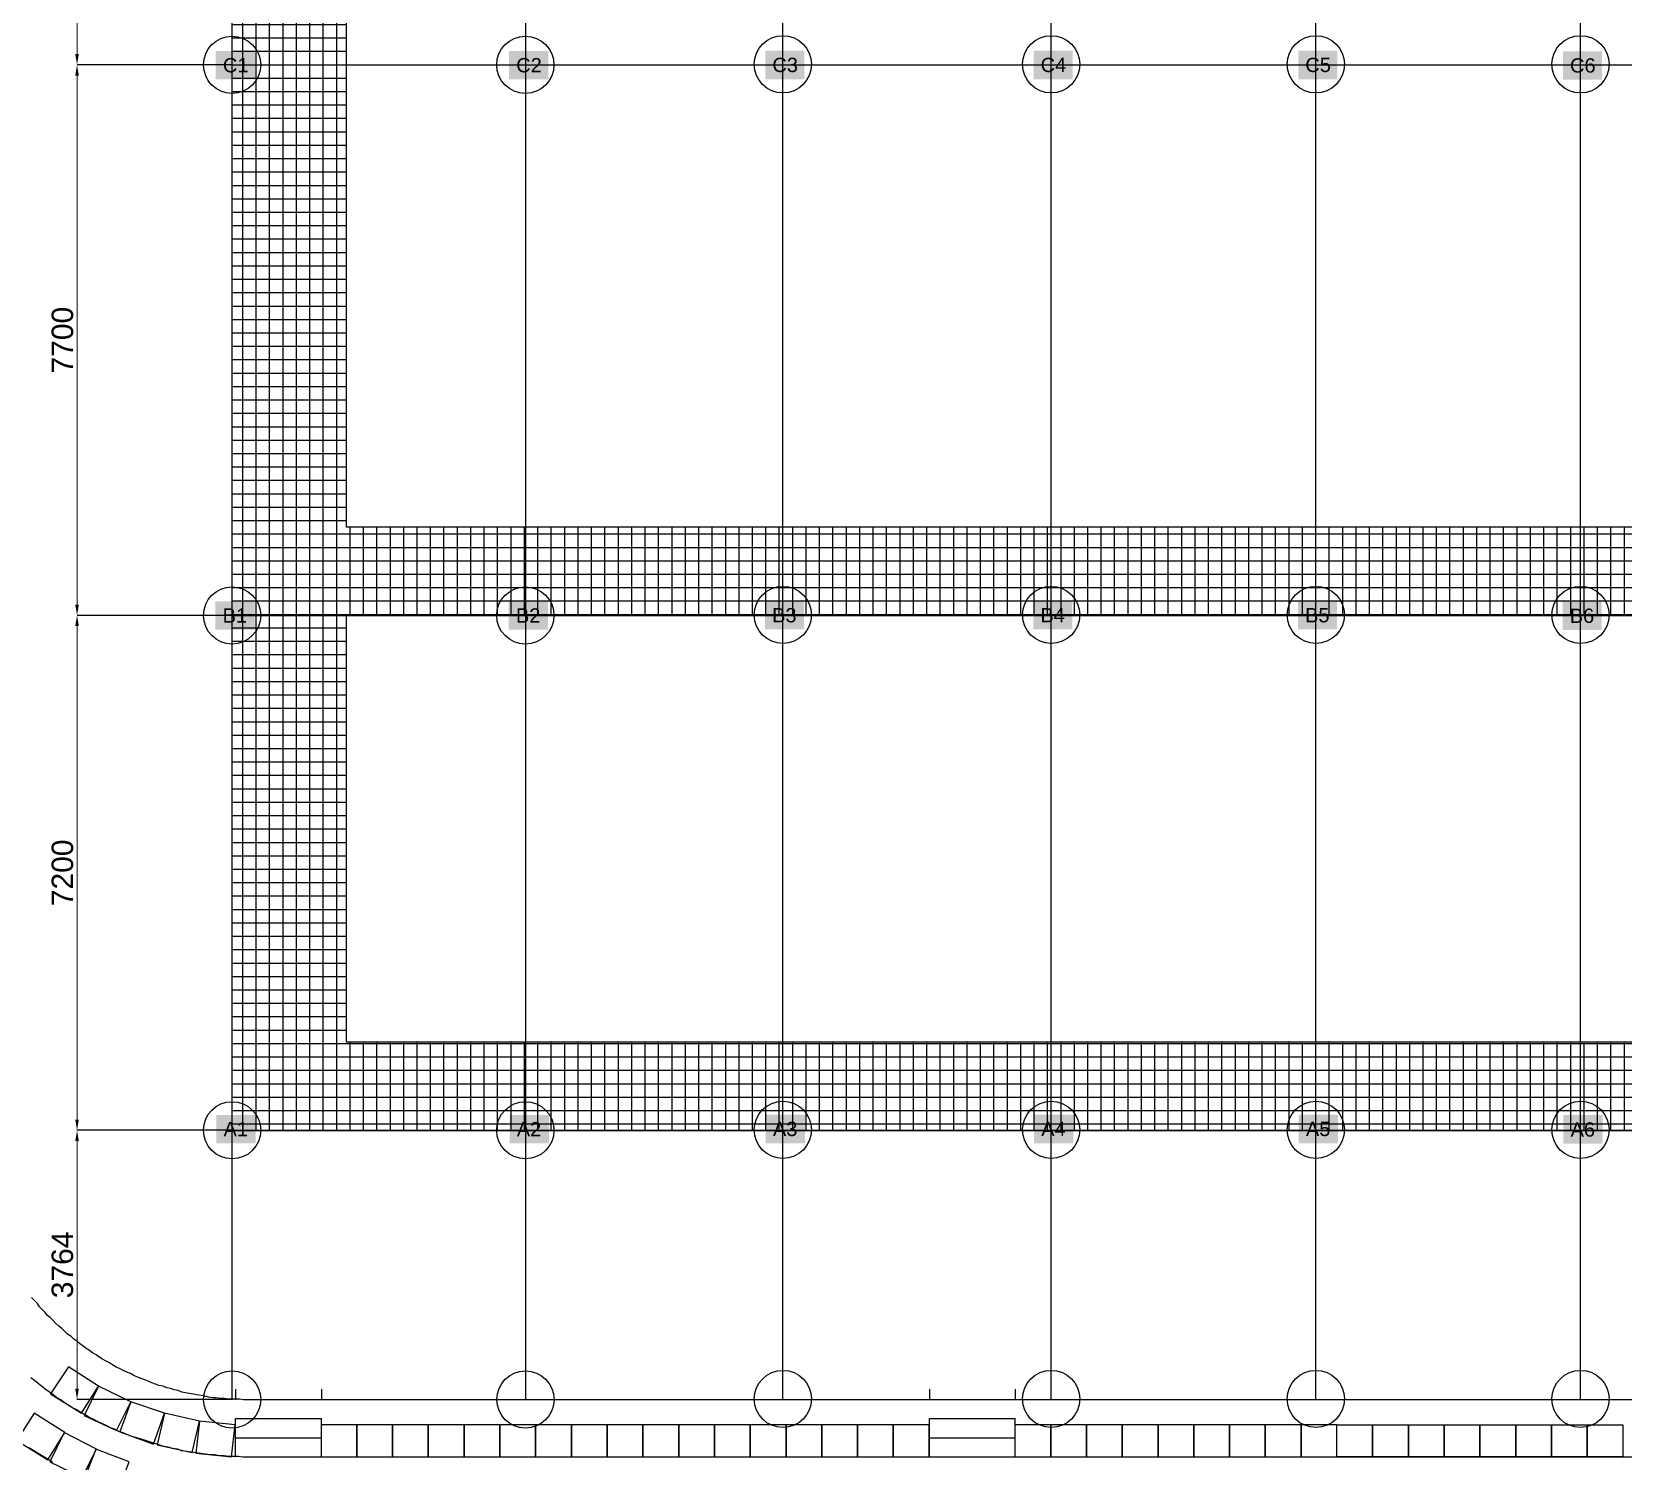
# Model space of a CAD drawing. Header units: millimetres. Extents: x -30921 to 91963, y -65754 to 26853.
# Drawn here: x -17949 to 4296, y -54757 to -34769 of the extents above; entities that cross this region are included whole.
import ezdxf

# ---------------------------------------------------------------- set-up
doc = ezdxf.new("R2010")
doc.units = ezdxf.units.MM
doc.header["$LTSCALE"] = 0.1
doc.header["$MEASUREMENT"] = 0
doc.layers.get('Defpoints').update_dxf_attribs({"linetype": 'CONTINUOUS'})
for name, color, linetype in [('GRADIN ESCALIER', 7, 'CONTINUOUS'), ('GRADINS_FIXES_BAS', 7, 'CONTINUOUS'), ('LOADIST POINTS_ACCROCHES', 7, 'CONTINUOUS'), ('LOADIST POINTS_ACCROCHES_nom', 7, 'CONTINUOUS'), ('SALLE PASSERELLE', 8, 'CONTINUOUS'), ('SALLE PTRES_FACE__LOINTAIN', 100, 'CONTINUOUS'), ('SALLE PTRES_JARDIN_COUR', 90, 'CONTINUOUS')]:
    doc.layers.add(name, color=color, linetype=linetype)
doc.layers.add('LOADIST COTATIONS', color=6, linetype='CONTINUOUS', lineweight=20)
doc.styles.add('Century Gothic (italic)', font='arial.ttf')
doc.styles.get("Standard").update_dxf_attribs({"font": 'ARIALUNI.TTF'})
doc.dimstyles.new('COTATIONS', dxfattribs={"dimtxt": 300, "dimasz": 150, "dimexe": 0.18, "dimexo": 0.0625, "dimgap": 50, "dimtad": 1, "dimdec": 0, "dimzin": 0, "dimdsep": 46, "dimtxsty": 'Century Gothic (italic)', "dimcen": 0.09, "dimclrd": 256, "dimclre": 256, "dimclrt": 256, "dimadec": 0, "dimazin": 0, "dimtfac": 1, "dimtdec": 0, "dimtofl": 0, "dimtmove": 2, "dimatfit": 3, "dimfxl": 0.18, "dimtfillclr": 2, "dimtolj": 1, "dimtzin": 0, "dimlwd": -1, "dimarcsym": 0})

# ---------------------------------------------------------------- blocks, each defined once
blk = doc.blocks.new('*D7')
at = {"layer": 'Defpoints', "color": 0, "linetype": 'Continuous', "transparency": 16777216}
for p in [(-17317, -27980), (-15150, -27980), (-15150, -35230)]:
    blk.add_point(p, dxfattribs=at)
at = {"layer": 'LOADIST COTATIONS', "linetype": 'Continuous', "lineweight": -2, "transparency": 16777216}
for p, q in [((-15150, -27980), (-17317, -27980)), ((-15150, -35230), (-17317, -35230))]:
    blk.add_line(p, q, dxfattribs=at)
at = {"layer": 'LOADIST COTATIONS', "transparency": 16777216}
blk.add_line((-17317, -35080), (-17317, -28130), dxfattribs=at)
at = {"layer": 'LOADIST COTATIONS', "linetype": 'Continuous', "transparency": 16777216}
for points in [[(-17342, -28130), (-17292, -28130), (-17317, -27980)], [(-17342, -35080), (-17292, -35080), (-17317, -35230)]]:
    blk.add_solid(points, dxfattribs=at)
at = {"layer": 'LOADIST COTATIONS', "linetype": 'Continuous', "transparency": 16777216, "insert": (-17520, -31605), "char_height": 300, "attachment_point": 5, "rotation": 90, "style": 'Century Gothic (italic)'}
blk.add_mtext('\\A1;7250', dxfattribs=at)
blk = doc.blocks.new('*D12')
at = {"layer": 'Defpoints', "color": 0, "linetype": 'Continuous', "transparency": 16777216}
for p in [(-15150, -35230), (-17317, -42930), (-15150, -42930)]:
    blk.add_point(p, dxfattribs=at)
at = {"layer": 'LOADIST COTATIONS', "linetype": 'Continuous', "lineweight": -2, "transparency": 16777216}
for p, q in [((-15150, -35230), (-17317, -35230)), ((-15150, -42930), (-17317, -42930))]:
    blk.add_line(p, q, dxfattribs=at)
at = {"layer": 'LOADIST COTATIONS', "transparency": 16777216}
blk.add_line((-17317, -35380), (-17317, -42780), dxfattribs=at)
at = {"layer": 'LOADIST COTATIONS', "linetype": 'Continuous', "transparency": 16777216}
for points in [[(-17342, -35380), (-17292, -35380), (-17317, -35230)], [(-17342, -42780), (-17292, -42780), (-17317, -42930)]]:
    blk.add_solid(points, dxfattribs=at)
at = {"layer": 'LOADIST COTATIONS', "linetype": 'Continuous', "transparency": 16777216, "insert": (-17520, -39080), "char_height": 300, "attachment_point": 5, "rotation": 90, "style": 'Century Gothic (italic)'}
blk.add_mtext('\\A1;7700', dxfattribs=at)
blk = doc.blocks.new('*D13')
at = {"layer": 'Defpoints', "color": 0, "linetype": 'Continuous', "transparency": 16777216}
for p in [(-15150, -42930), (-17317, -50130), (-15150, -50130)]:
    blk.add_point(p, dxfattribs=at)
at = {"layer": 'LOADIST COTATIONS', "linetype": 'Continuous', "lineweight": -2, "transparency": 16777216}
for p, q in [((-15150, -42930), (-17317, -42930)), ((-15150, -50130), (-17317, -50130))]:
    blk.add_line(p, q, dxfattribs=at)
at = {"layer": 'LOADIST COTATIONS', "transparency": 16777216}
blk.add_line((-17317, -43080), (-17317, -49980), dxfattribs=at)
at = {"layer": 'LOADIST COTATIONS', "linetype": 'Continuous', "transparency": 16777216}
for points in [[(-17342, -43080), (-17292, -43080), (-17317, -42930)], [(-17342, -49980), (-17292, -49980), (-17317, -50130)]]:
    blk.add_solid(points, dxfattribs=at)
at = {"layer": 'LOADIST COTATIONS', "linetype": 'Continuous', "transparency": 16777216, "insert": (-17520, -46530), "char_height": 300, "attachment_point": 5, "rotation": 90, "style": 'Century Gothic (italic)'}
blk.add_mtext('\\A1;7200', dxfattribs=at)
blk = doc.blocks.new('*D14')
at = {"layer": 'Defpoints', "color": 0, "linetype": 'Continuous', "transparency": 16777216}
for p in [(-15150, -50130), (-17317, -53894), (-15150, -53894)]:
    blk.add_point(p, dxfattribs=at)
at = {"layer": 'LOADIST COTATIONS', "linetype": 'Continuous', "lineweight": -2, "transparency": 16777216}
for p, q in [((-15150, -50130), (-17318, -50130)), ((-15150, -53894), (-17318, -53894))]:
    blk.add_line(p, q, dxfattribs=at)
at = {"layer": 'LOADIST COTATIONS', "transparency": 16777216}
blk.add_line((-17317, -50280), (-17317, -53744), dxfattribs=at)
at = {"layer": 'LOADIST COTATIONS', "linetype": 'Continuous', "transparency": 16777216}
for points in [[(-17342, -50280), (-17292, -50280), (-17317, -50130)], [(-17342, -53744), (-17292, -53744), (-17317, -53894)]]:
    blk.add_solid(points, dxfattribs=at)
at = {"layer": 'LOADIST COTATIONS', "linetype": 'Continuous', "transparency": 16777216, "insert": (-17521, -52012), "char_height": 300, "attachment_point": 5, "rotation": 90, "style": 'Century Gothic (italic)'}
blk.add_mtext('\\A1;3764', dxfattribs=at)

msp = doc.modelspace()

# ---------------------------------------------------------------- hatches: boundary and pattern name
at = {"layer": 'SALLE PASSERELLE', "linetype": 'Continuous'}
h = msp.add_hatch(dxfattribs=at)
h.set_pattern_fill('ANSI37', color=256, scale=1500, angle=45)
h.set_pattern_definition([(90, (-0.13, 21.72), (-187.5, 3e-14), []), (180, (-0.13, 21.72), (-3e-14, -187.5), [])])
h.paths.add_polyline_path([(13548.215, -41696.439), (-13550.129, -41696.142), (-13550.129, 21.876), (13540.028, 21.562)], flags=16)
h.paths.add_polyline_path([(13548.459, -42936.439), (-13550.129, -42936.142), (-13550.129, -48896.142), (13549.628, -48896.438)], flags=16)
h.paths.add_polyline_path([(-13550.129, 1261.876), (13539.785, 1261.876), (13538.615, 7222.562), (-13550.129, 7222.876)], flags=16)
h.paths.add_polyline_path([(15149.871, -50136.124), (-15150.129, -50136.124), (-15150.129, 8462.876), (15138.371, 8462.876)])

# ---------------------------------------------------------------- linework, layer by layer
at = {"layer": 'GRADIN ESCALIER', "color": 7, "linetype": 'Continuous'}
for p, q in [((-15101.629, -53750.124), (-15101.629, -53900.124)), ((-13901.629, -53750.124), (-13901.629, -53900.124)), ((-5401.629, -53750.124), (-5401.629, -53900.124)), ((-4201.629, -53750.124), (-4201.629, -53900.124)), ((-15101.629, -54160.124), (-13901.629, -54160.124)), ((-15101.629, -54700.124), (-15101.629, -54160.124)), ((-13901.629, -54700.124), (-13901.629, -54160.124)), ((-5401.629, -54160.124), (-4201.629, -54160.124)), ((-5401.629, -54700.124), (-5401.629, -54160.124)), ((-4201.629, -54700.124), (-4201.629, -54160.124)), ((-4201.629, -54700.124), (-4201.629, -54160.124)), ((-15101.629, -54430.124), (-13901.629, -54430.124)), ((-5401.629, -54430.124), (-4201.629, -54430.124))]:
    msp.add_line(p, q, dxfattribs=at)
for points in [[(15028.371, -53900.124), (-14931.629, -53900.124), (-14991.629, -53900.124), (-15041.629, -53890.124), (-15091.629, -53890.124), (-15151.629, -53890.124), (-15201.629, -53890.124), (-15261.629, -53880.124), (-15311.629, -53880.124), (-15371.629, -53870.124), (-15421.629, -53870.124), (-15481.629, -53860.124), (-15531.629, -53850.124), (-15581.629, -53840.124), (-15641.629, -53830.124), (-15691.629, -53820.124), (-15751.629, -53810.124), (-15801.629, -53800.124), (-15851.629, -53790.124), (-15901.629, -53770.124), (-15961.629, -53760.124), (-16011.629, -53740.124), (-16061.629, -53730.124), (-16111.629, -53710.124), (-16171.629, -53700.124), (-16221.629, -53680.124), (-16271.629, -53660.124), (-16321.629, -53640.124), (-16371.629, -53620.124), (-16421.628, -53600.124), (-16471.628, -53580.124), (-16521.629, -53560.124), (-16571.629, -53530.124), (-16621.629, -53510.124), (-16671.628, -53490.124), (-16721.629, -53460.124), (-16771.629, -53440.124), (-16821.629, -53410.124), (-16861.629, -53380.124), (-16911.629, -53360.124), (-16961.629, -53330.124), (-17011.628, -53300.124), (-17051.629, -53270.124), (-17101.629, -53240.124), (-17141.629, -53210.124), (-17191.628, -53180.124), (-17231.629, -53150.124), (-17281.629, -53110.124), (-17321.629, -53080.124), (-17361.629, -53050.124), (-17401.628, -53010.124), (-17451.628, -52980.124), (-17491.628, -52940.124), (-17531.629, -52900.124), (-17571.629, -52870.124), (-17611.629, -52830.124), (-17651.628, -52790.124), (-17691.628, -52750.124), (-17731.629, -52720.124), (-17761.628, -52680.124), (-17801.629, -52640.124), (-17841.629, -52600.124), (-17871.629, -52550.124), (-17911.629, -52510.124), (-17951.628, -52470.124)], [(15028.371, -54700.124), (-14931.629, -54700.124), (-15001.629, -54700.124), (-15061.629, -54690.124), (-15131.629, -54690.124), (-15191.629, -54690.124), (-15261.629, -54680.124), (-15331.629, -54680.124), (-15391.629, -54670.124), (-15461.629, -54670.124), (-15521.629, -54660.124), (-15591.629, -54650.124), (-15651.629, -54640.124), (-15721.629, -54630.124), (-15781.629, -54620.124), (-15851.629, -54610.124), (-15911.629, -54590.124), (-15981.629, -54580.124), (-16041.629, -54560.124), (-16101.629, -54550.124), (-16171.629, -54530.124), (-16231.629, -54510.124), (-16291.629, -54490.124), (-16361.629, -54470.124), (-16421.628, -54450.124), (-16481.629, -54430.124), (-16551.629, -54410.124), (-16611.629, -54390.124), (-16671.628, -54360.124), (-16731.629, -54340.124), (-16791.628, -54310.124), (-16851.628, -54290.124), (-16911.629, -54260.124), (-16971.628, -54230.124), (-17031.629, -54200.124), (-17091.629, -54170.124), (-17151.628, -54140.124), (-17201.629, -54110.124), (-17261.629, -54080.124), (-17321.629, -54040.124), (-17381.628, -54010.124), (-17431.629, -53980.124), (-17491.628, -53940.124), (-17541.628, -53900.124), (-17601.628, -53870.124), (-17651.628, -53830.124), (-17701.628, -53790.124), (-17761.628, -53750.124), (-17811.629, -53710.124), (-17861.629, -53670.124), (-17911.629, -53630.124), (-17961.629, -53590.124)], [(-17661.629, -54770.124), (-17731.629, -54730.124), (-17791.628, -54690.124), (-17861.629, -54650.124), (-17921.628, -54610.124), (-17991.628, -54570.124)]]:
    msp.add_lwpolyline(points, dxfattribs=at)
at = {"layer": 'GRADINS_FIXES_BAS', "color": 7, "linetype": 'Continuous'}
for points in [[(-17256.628, -54087.124), (-17016.629, -53707.124), (-17436.628, -53437.124), (-17686.629, -53817.124)], [(-16766.629, -54327.124), (-16566.628, -53927.124), (-17016.629, -53707.124), (-17216.629, -54117.124)], [(-16246.629, -54517.124), (-16096.629, -54087.124), (-16566.628, -53927.124), (-16716.629, -54347.124)], [(-17726.629, -54737.124), (-17486.629, -54357.124), (-17916.628, -54087.124), (-18156.629, -54467.124)], [(-15706.629, -54637.124), (-15606.629, -54197.124), (-16096.629, -54087.124), (-16196.629, -54527.124)], [(-15156.629, -54697.124), (-15106.629, -54247.124), (-15606.629, -54197.124), (-15656.629, -54647.124)], [(-13406.629, -54697.124), (-13406.629, -54247.124), (-13906.629, -54247.124), (-13906.629, -54697.124)], [(-12906.629, -54697.124), (-12906.629, -54247.124), (-13406.629, -54247.124), (-13406.629, -54697.124)], [(-12406.629, -54697.124), (-12406.629, -54247.124), (-12906.629, -54247.124), (-12906.629, -54697.124)], [(-11906.629, -54697.124), (-11906.629, -54247.124), (-12406.629, -54247.124), (-12406.629, -54697.124)], [(-11406.629, -54697.124), (-11406.629, -54247.124), (-11906.629, -54247.124), (-11906.629, -54697.124)], [(-10906.629, -54697.124), (-10906.629, -54247.124), (-11406.629, -54247.124), (-11406.629, -54697.124)], [(-10406.629, -54697.124), (-10406.629, -54247.124), (-10906.629, -54247.124), (-10906.629, -54697.124)], [(-9906.629, -54697.124), (-9906.629, -54247.124), (-10406.629, -54247.124), (-10406.629, -54697.124)], [(-9406.629, -54697.124), (-9406.629, -54247.124), (-9906.629, -54247.124), (-9906.629, -54697.124)], [(-8906.629, -54697.124), (-8906.629, -54247.124), (-9406.629, -54247.124), (-9406.629, -54697.124)], [(-8406.629, -54697.124), (-8406.629, -54247.124), (-8906.629, -54247.124), (-8906.629, -54697.124)], [(-7906.629, -54697.124), (-7906.629, -54247.124), (-8406.629, -54247.124), (-8406.629, -54697.124)], [(-7406.629, -54697.124), (-7406.629, -54247.124), (-7906.629, -54247.124), (-7906.629, -54697.124)], [(-6906.629, -54697.124), (-6906.629, -54247.124), (-7406.629, -54247.124), (-7406.629, -54697.124)], [(-6406.629, -54697.124), (-6406.629, -54247.124), (-6906.629, -54247.124), (-6906.629, -54697.124)], [(-5906.629, -54697.124), (-5906.629, -54247.124), (-6406.629, -54247.124), (-6406.629, -54697.124)], [(-5406.629, -54697.124), (-5406.629, -54247.124), (-5906.629, -54247.124), (-5906.629, -54697.124)], [(-3706.629, -54697.124), (-3706.629, -54247.124), (-4206.629, -54247.124), (-4206.629, -54697.124)], [(-3206.629, -54697.124), (-3206.629, -54247.124), (-3706.629, -54247.124), (-3706.629, -54697.124)], [(-2706.629, -54697.124), (-2706.629, -54247.124), (-3206.629, -54247.124), (-3206.629, -54697.124)], [(-2206.629, -54697.124), (-2206.629, -54247.124), (-2706.629, -54247.124), (-2706.629, -54697.124)], [(-1706.629, -54697.124), (-1706.629, -54247.124), (-2206.629, -54247.124), (-2206.629, -54697.124)], [(-1206.629, -54697.124), (-1206.629, -54247.124), (-1706.629, -54247.124), (-1706.629, -54697.124)], [(-706.629, -54697.124), (-706.629, -54247.124), (-1206.629, -54247.124), (-1206.629, -54697.124)], [(-206.629, -54697.124), (-206.629, -54247.124), (-706.629, -54247.124), (-706.629, -54697.124)], [(293.371, -54697.124), (293.371, -54247.124), (-206.629, -54247.124), (-206.629, -54697.124)], [(293.371, -54697.124), (293.371, -54247.124), (793.371, -54247.124), (793.371, -54697.124)], [(793.371, -54697.124), (793.371, -54247.124), (1293.371, -54247.124), (1293.371, -54697.124)], [(1293.371, -54697.124), (1293.371, -54247.124), (1793.371, -54247.124), (1793.371, -54697.124)], [(1793.371, -54697.124), (1793.371, -54247.124), (2293.371, -54247.124), (2293.371, -54697.124)], [(2293.371, -54697.124), (2293.371, -54247.124), (2793.371, -54247.124), (2793.371, -54697.124)], [(2793.371, -54697.124), (2793.371, -54247.124), (3293.371, -54247.124), (3293.371, -54697.124)], [(3293.371, -54697.124), (3293.371, -54247.124), (3793.371, -54247.124), (3793.371, -54697.124)], [(3793.371, -54697.124), (3793.371, -54247.124), (4293.371, -54247.124), (4293.371, -54697.124)], [(-17246.629, -54987.124), (-17046.628, -54587.124), (-17496.629, -54357.124), (-17696.629, -54767.124)], [(-16746.629, -55187.124), (-16586.629, -54767.124), (-17056.629, -54587.124), (-17216.629, -55007.124)]]:
    msp.add_lwpolyline(points, close=True, dxfattribs=at)
at = {"layer": 'LOADIST POINTS_ACCROCHES', "color": 150, "linetype": 'Continuous'}
for centre in [(-15150.129, -35230.124), (-11050.129, -35230.124), (-7450.134, -35223.124), (-3700.129, -35223.124), (-0.129, -35223.124), (3699.871, -35223.124), (-15150.129, -42930.124), (-11050.129, -42930.124), (-7450.134, -42923.124), (-3700.129, -42923.124), (-0.129, -42923.124), (3699.871, -42923.124), (-15150.129, -50130.124), (-11050.129, -50130.124), (-7450.134, -50123.124), (-3700.129, -50123.124), (-0.129, -50123.124), (3699.871, -50123.124), (-15149.643, -53894.124), (-11049.643, -53894.124), (-7449.648, -53887.124), (-3699.643, -53887.124), (0.357, -53887.124), (3700.357, -53887.124)]:
    msp.add_circle(centre, 400, dxfattribs=at)
at = {"layer": 'SALLE PASSERELLE', "linetype": 'Continuous'}
for p, q in [((-15150.129, -50136.124), (-15150.129, 8462.876)), ((-13550.129, -41696.142), (-13550.129, 21.876)), ((13548.215, -41696.439), (-13550.129, -41696.142)), ((-13550.129, -48896.142), (-13550.129, -42936.142)), ((13548.459, -42936.439), (-13550.129, -42936.142)), ((13549.628, -48896.438), (-13550.129, -48896.142)), ((15149.871, -50136.124), (-15150.129, -50136.124))]:
    msp.add_line(p, q, dxfattribs=at)
at = {"layer": 'SALLE PTRES_FACE__LOINTAIN', "linetype": 'Continuous'}
for p, q in [((-15150.129, -53890.124), (-15150.129, 12259.876)), ((-11041.607, -53900.124), (-11050.129, 12259.876)), ((-7450.134, -53900.124), (-7450.134, 12259.876)), ((-3700.129, -53900.124), (-3700.129, 12259.876)), ((-0.129, -53900.124), (-0.129, 12259.876)), ((3699.871, -53900.124), (3699.871, 12259.876)), ((-15149.643, -53900.124), (-15149.643, -50114.124))]:
    msp.add_line(p, q, dxfattribs=at)
at = {"layer": 'SALLE PTRES_JARDIN_COUR', "linetype": 'Continuous'}
for p, q in [((-15151.629, -35230.124), (15149.871, -35230.124)), ((-15151.629, -42930.124), (15149.871, -42930.124)), ((-15151.629, -50130.124), (15149.871, -50130.124))]:
    msp.add_line(p, q, dxfattribs=at)

# ---------------------------------------------------------------- texts
at = {"layer": 'LOADIST POINTS_ACCROCHES_nom', "linetype": 'Continuous', "char_height": 200, "width": 348.2696, "attachment_point": 1, "bg_fill": 1, "box_fill_scale": 1.5, "bg_fill_color": 2, "bg_fill_transparency": 0}
for s, insert in [('C1', (-15277.398, -35135.401)), ('C2', (-11177.398, -35135.401)), ('C3', (-7596.853, -35131.29)), ('C4', (-3846.848, -35131.29)), ('C5', (-146.848, -35131.29)), ('C6', (3553.152, -35139.29)), ('B1', (-15281.963, -42830.822)), ('B2', (-11181.963, -42830.822)), ('B3', (-7601.418, -42826.711)), ('B4', (-3851.413, -42826.711)), ('B5', (-151.413, -42826.711)), ('B6', (3548.587, -42834.711)), ('A1', (-15269.392, -50014.455)), ('A2', (-11169.392, -50014.455)), ('A3', (-7588.847, -50010.344)), ('A4', (-3838.842, -50010.344)), ('A5', (-138.842, -50010.344)), ('A6', (3561.158, -50018.344))]:
    msp.add_mtext(s, dxfattribs=dict(at, insert=insert))

# ---------------------------------------------------------------- dimensions: what is measured, and where the dimension line sits
at = {"layer": 'LOADIST COTATIONS', "color": 7, "linetype": 'Continuous'}
for base, p1, p2, picture, middle in [((-17317.264, -27980.124), (-15150.129, -35230.124), (-15150.129, -27980.124), '*D7', (-17520.436, -31605.124)), ((-17317.264, -42930.124), (-15150.129, -35230.124), (-15150.129, -42930.124), '*D12', (-17520.436, -39080.124)), ((-17317.264, -50130.124), (-15150.129, -42930.124), (-15150.129, -50130.124), '*D13', (-17520.436, -46530.124)), ((-17317.444, -53894.124), (-15150.129, -50130.124), (-15149.643, -53894.124), '*D14', (-17520.718, -52012.124))]:
    dim = msp.add_linear_dim(base=base, p1=p1, p2=p2, angle=90, dimstyle='COTATIONS', dxfattribs=at)
    dim.commit()
    dim.dimension.update_dxf_attribs({"geometry": picture, "text_midpoint": middle})

doc.saveas('drawing.dxf')
